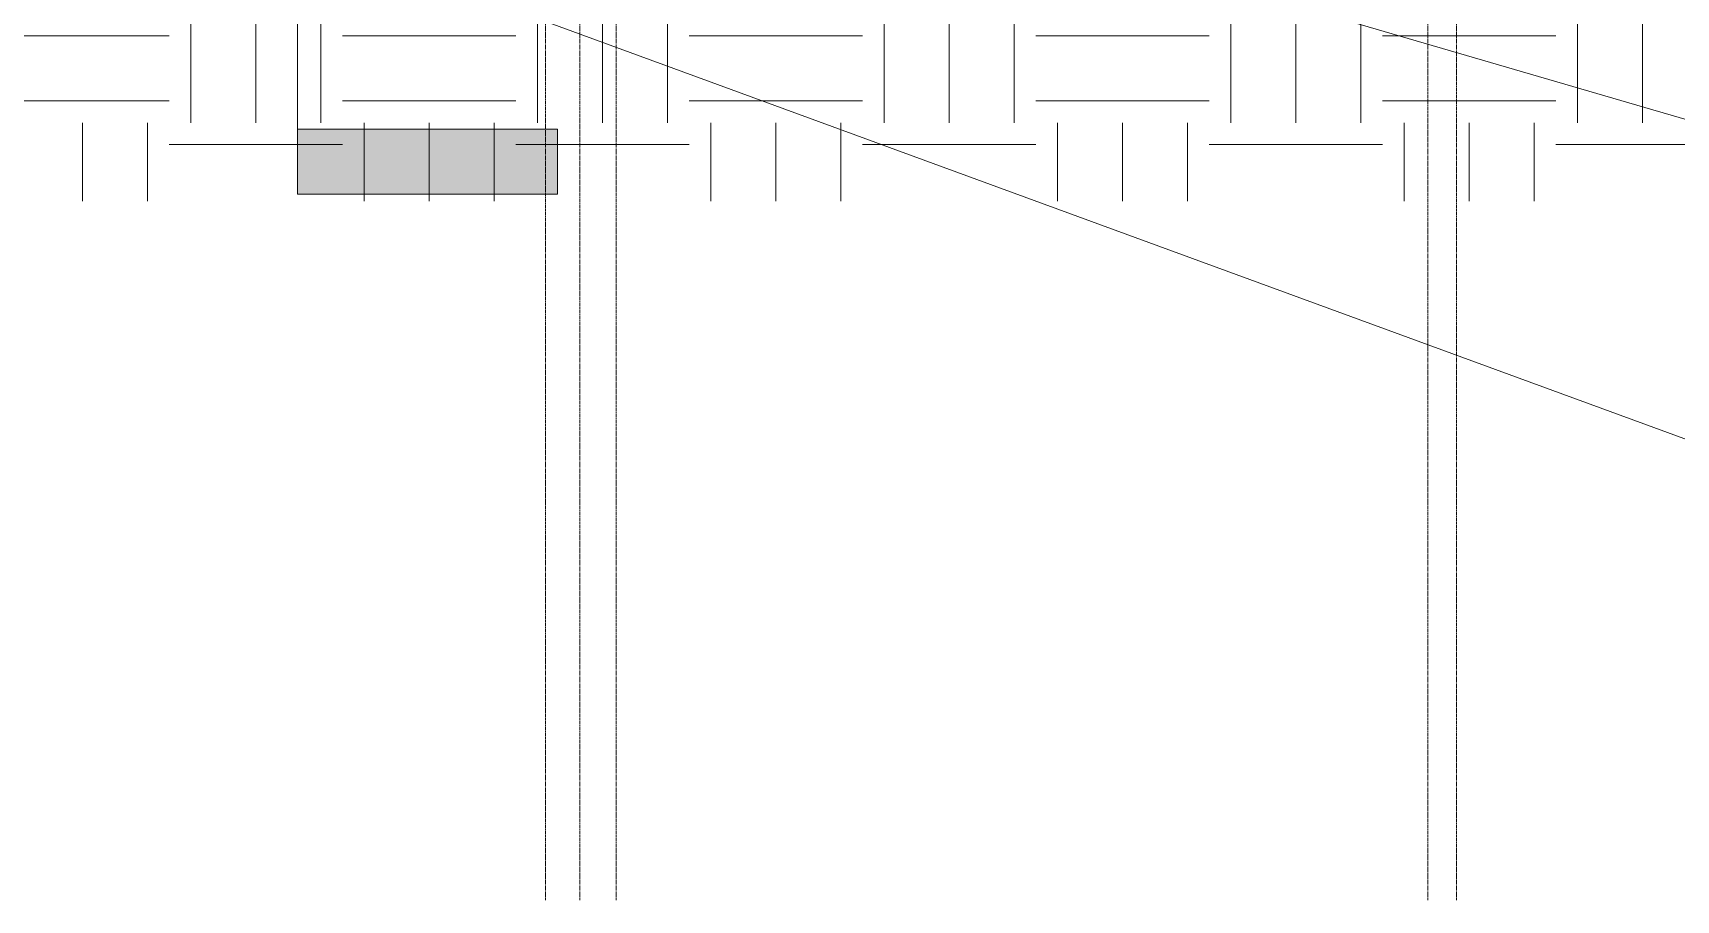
# Model space of a CAD drawing. Header units: inches. Extents: x -23445 to -32, y -314 to 853.
# Drawn here: x -7435.8 to -6980.8, y -293 to -53 of the extents above; entities that cross this region are included whole.
import ezdxf

# ---------------------------------------------------------------- set-up
doc = ezdxf.new("R2010")
doc.units = ezdxf.units.IN
doc.header["$MEASUREMENT"] = 0
doc.linetypes.add('Grid Line 1_2_', pattern=[0.875, 0.5, -0.125, 0.125, -0.125])
for name, color, linetype, lineweight in [('A-ANNO-IDEN', 131, 'Continuous', 9), ('C-TOPO', 7, 'Continuous', 9), ('G-ANNO-SYMB', 111, 'Continuous', 9), ('S-GRID', 1, 'Continuous', 9)]:
    doc.layers.add(name, color=color, linetype=linetype, lineweight=lineweight)

# ---------------------------------------------------------------- blocks, each defined once
blk = doc.blocks.new('Section - 3_32_ x 3_8_-18514-Building Section - North_South looking West _ Fitness Center')
at = {"layer": 'G-ANNO-SYMB'}
blk.add_hatch(color=256, dxfattribs=at).paths.add_polyline_path([(-22320.83, -79.66), (-22248.83, -79.66), (-22248.83, -97.66), (-22320.83, -97.66)], flags=0)
for p, q in [((-22320.83, -79.66), (-22320.83, -97.66)), ((-22248.83, -79.66), (-22320.83, -79.66)), ((-22248.83, -97.66), (-22248.83, -79.66)), ((-22320.83, -97.66), (-22248.83, -97.66))]:
    blk.add_line(p, q, dxfattribs=at)

msp = doc.modelspace()

# ---------------------------------------------------------------- hatches: boundary and pattern name
at = {"layer": 'C-TOPO'}
h = msp.add_hatch(dxfattribs=at)
h.set_pattern_fill('FP_42', color=256, style=0, pattern_type=2)
h.set_pattern_definition([(0, (-21606.15, 72.08), (48, 48), [48, -48]), (0, (-21606.15, 90.08), (48, 48), [48, -48]), (0, (-21606.15, 108.08), (48, 48), [48, -48]), (90, (-21600.15, 114.08), (-48, 48), [48, -48]), (90, (-21582.15, 114.08), (-48, 48), [48, -48]), (90, (-21564.15, 114.08), (-48, 48), [48, -48])])
h.paths.add_polyline_path([(-7789.57, -99.62), (-6705.1, -99.62), (-6705.1, 0), (-7272.31, 0), (-7272.31, -36), (-7269.31, -36), (-7269.31, -48), (-7287.31, -48), (-7287.31, -36), (-7282.31, -36), (-7282.31, -6), (-8940.81, -6), (-8940.81, -36), (-8935.81, -36), (-8935.81, -48), (-8953.81, -48), (-8953.81, -36), (-8950.81, -36), (-8950.81, 0), (-9183.88, 0), (-9183.88, -99.62), (-7944.49, -99.62)], flags=0)

# ---------------------------------------------------------------- linework, layer by layer
at = {"layer": 'A-ANNO-IDEN', "color": 153}
for p, q in [((-7636.29, 75.6), (-6968, -169.18)), ((-7316.69, 21.88), (-6968, -79.97))]:
    msp.add_line(p, q, dxfattribs=at)
at = {"layer": 'G-ANNO-SYMB'}
msp.add_line((-7362.53, 545.16), (-7362.53, -79.66), dxfattribs=at)
at = {"layer": 'S-GRID', "linetype": 'Grid Line 1_2_'}
for p, q in [((-7293.81, -293.04), (-7293.81, 738.66)), ((-7284.31, -293.04), (-7284.31, 738.66)), ((-7274.31, -293.04), (-7274.31, 738.66)), ((-7049.56, -293.04), (-7049.56, 738.66)), ((-7041.56, -293.04), (-7041.56, 738.66))]:
    msp.add_line(p, q, dxfattribs=at)

# ---------------------------------------------------------------- block references
at = {"layer": 'G-ANNO-SYMB', "extrusion": (0, 0, -1)}
msp.add_blockref('Section - 3_32_ x 3_8_-18514-Building Section - North_South looking West _ Fitness Center', (29611.36, 0), dxfattribs=at)

doc.saveas('drawing.dxf')
